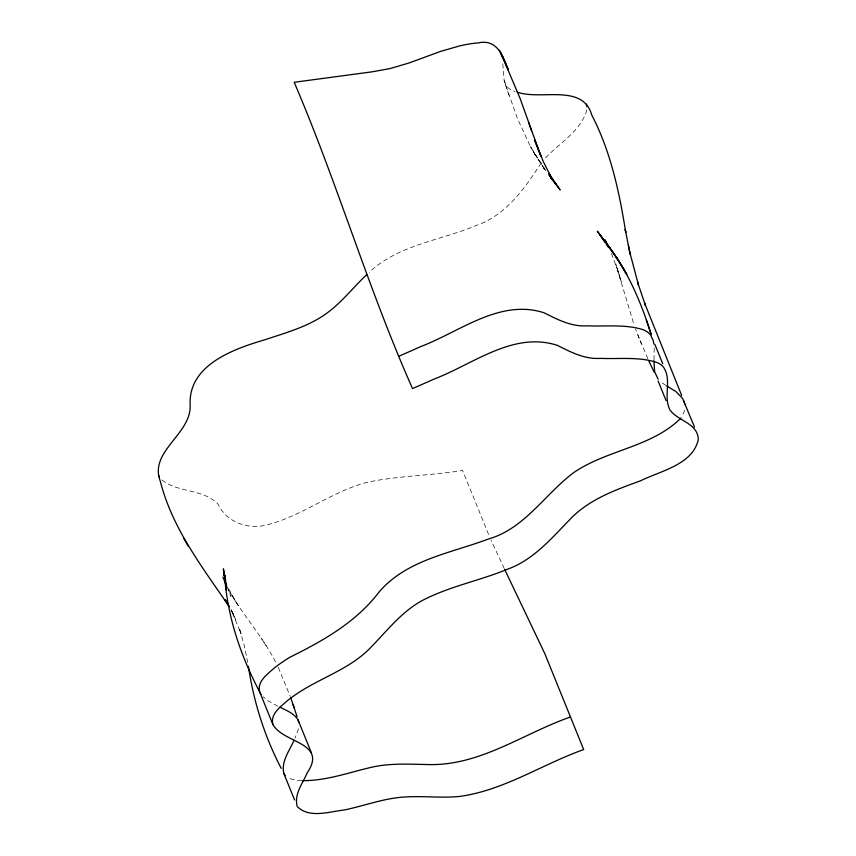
<?xml version="1.0" encoding="UTF-8"?>
<svg xmlns="http://www.w3.org/2000/svg" width="856" height="856" viewBox="0 0 856 856"><rect width="100%" height="100%" fill="white"/><g stroke="black" fill="none" stroke-linecap="round" stroke-linejoin="round"><path stroke-width="0.64" stroke-dasharray="4.28 3.21" d="M653.995 359.766L654.23 347.45M586.874 109.9C580.646 131.867 558.615 143.209 544.298 159.366M298.551 728.798L295.031 738.118M684.747 410.249L681.526 417.321M541.281 162.907C524.621 188.395 506.121 215.338 475.797 225.663C440.123 240.579 398.436 244.859 369.182 272.315M301.612 780.651L296.561 780.298L288.697 778.329M277.9 706.2L268.634 701.15L263.124 696.859M665.743 385.307L661.046 382.129M162.052 480.023C178.38 493.099 203.428 488.648 218.066 504.216C227.075 523.465 250.38 530.452 269.886 524.086C304.65 514.531 333.498 490.499 368.647 481.971C399.602 475.69 431.424 475.54 462.593 470.447L489.183 535.91M545.828 170.772L530.581 146.783L517.527 118.834L504.173 80.742L502.633 62.049M544.962 169.595L543.549 167.583L544.684 169.221M544.544 169.039L533.609 152.111L538.36 159.879M544.512 168.964L536.787 157.354M275.504 661.945C263.102 637.271 244.26 616.705 230.382 592.962L238.246 605.706L227.632 587.088M266.205 645.852L261.219 638.095M230.97 609.729L235.753 619.701L231.109 609.889L233.945 615.218L231.109 609.889L241.146 633.793L239.22 628.079L244.099 645.007L247.694 662.341M504.259 568.577L491.066 540.168M278.275 667.477L290.152 696.131M647.842 358.771L635.58 329.196M611.377 253.451L617.861 270.421L621.306 281.956L615.892 264.515L634.317 325.665M637.795 335.006L639.09 338.248M640.106 340.774L641.401 344.016M227.054 586.563L230.927 596.493L228.135 588.618M508.988 95.38L504.173 80.742L506.613 86.028A50.515 22.384 -22.1 0 0 515.034 91.528M535.118 154.669L530.581 146.783L535.118 154.669"/><path stroke-width="1.28" d="M653.973 360.815L654.594 371.6L658.114 379.208M294.025 740.29C289.478 750.84 280.618 761.904 284.01 773.931L294.582 799.964M680.766 418.231C651.598 447.281 606.797 449.753 573.67 472.662C544.598 494.329 524.642 528.89 487.802 539.237C450.342 553.276 406.953 559.792 379.369 591.657C356.385 622.012 323.461 640.663 289.981 657.183A95.23 42.19 -22.1 0 0 274.594 667.755C267.885 673.833 256.886 681.301 259.625 691.766L272.839 724.315C282.994 743.532 327.966 742.034 307.24 772.829C302.692 783.379 293.833 794.454 297.225 806.48C309.187 818.807 329.56 811.574 344.551 809.937C364.945 805.689 384.719 797.942 405.701 796.947C423.774 795.845 441.889 798.231 459.929 796.401C504.141 790.238 542.18 764.344 583.685 749.546L544.823 653.674L504.73 569.561M366.721 274.626C353.154 287.477 341.63 302.543 326.371 313.531C308.053 326.725 285.958 332.738 264.825 339.768C233.41 349.045 188.074 365.041 190.15 405.081C191.573 434.163 148.73 451.283 160.297 481.211C172.259 528.516 202.423 567.218 229.269 606.733M570.471 716.996C523.915 733.185 481.029 765.307 430.022 764.59C409.703 764.258 389.052 762.76 369.139 767.832C347.236 773.075 325.515 780.822 302.724 780.651M517.077 92.052C540.618 100.708 582.711 83 591.806 115.121C610.777 151.619 619.316 192.129 625.768 232.425L625.233 229.494L630.134 254.264L628.347 245.18M279.88 707.163C286.375 710.523 294.036 713.23 297.995 719.8L311.21 752.349M666.717 385.917L675.865 391.513L682.532 398.318L694.526 427.123M284.01 773.931L285.38 775.654M550.74 177.545L556.421 184.778M548.878 175.02L560.113 189.936L548.557 172.869L551.585 178.134L543.314 161.602L534.497 139.731L540.799 155.974L520.106 98.493L501.98 55.736L508.282 69.839C503.103 55.768 496.865 38.606 478.055 42.939A68.972 30.559 -22.1 0 0 459.533 45.935L440.412 51.456L409.457 62.841L390.154 68.555L371.814 71.872L294.197 82.283C337.36 182.938 367.994 288.419 412.517 388.549A591.764 262.193 -22.1 0 0 434.131 379.058C473.357 364.121 513.3 331.058 557.363 345.364C570.866 352.126 584.712 359.445 600.388 358.364C618.813 359.178 637.838 356.642 655.76 362.056A55.908 24.77 -22.1 0 1 663.924 367.802C671.981 380.695 662.94 397.013 670.12 410.195C678.187 421.184 698.015 423.26 698.303 439.599C692.75 464.733 660.447 470.886 640.374 480.879C614.865 490.103 588.254 499.701 569.315 520.095C550.922 539.013 533.01 560.113 507.373 569.272C480.355 580.411 451.262 586.007 425.025 599.114C403.176 609.9 388.164 629.577 371.525 646.633C352.8 666.792 326.2 675.791 303.195 689.733A95.23 42.19 -22.1 0 0 287.809 700.304C281.1 706.371 270.1 713.84 272.839 724.315M604.764 241.349C626.86 268.666 640.812 301.344 651.266 334.61L646.312 319.994M551.029 177.834L552.602 179.921M606.647 243.693L610.275 248.657L597.381 231.216L604.967 242.162M599.328 233.752L604.614 241.413M606.401 244.399L607.824 246.635M229.248 606.615L225.16 599.724L226.819 602.528M158.435 475.262L159.409 476.931M183.858 538.574L188.406 546.46M608.723 247.544L604.935 239.83L608.744 247.438M261.016 694.409C241.157 657.419 227.204 616.994 224.561 574.858L226.423 589.805L223.373 568.844L225.567 581.192M281.217 768.378C264.547 736.47 253.644 701.824 248.411 666.236M654.187 372.135L648.869 361.018M499.39 50.172L503.285 58.572L501.98 55.736M225.353 582.572L226.53 585.14L222.87 577.158M226.391 584.541L224.475 579.951L226.626 585.451M654.851 344.337L662.779 363.864M658.114 381.016L666.043 400.544M681.676 395.44L644.547 303.003L645.424 305.485L637.549 282.084L638.394 284.77L629.609 251.557M290.569 697.308L294.207 707.923M528.516 122.066L531.565 130.904M293.148 704.766L297.053 716.611M297.995 719.8L298.915 722.56M500.76 52.976L501.702 55.95M683.955 401.09L684.811 404M225.599 580.614L223.566 571.851L225.449 580.486M225.438 580.133L224.347 574.772L225.577 581.031M586.381 104.079L586.927 106.69M653.888 344.005L653.224 340.549L650.71 335.252A55.908 24.77 -22.1 0 0 642.546 329.507C624.623 324.092 605.599 326.628 587.173 325.815C571.498 326.906 557.652 319.588 544.149 312.815C500.086 298.519 460.143 331.582 420.917 346.509A591.764 262.193 -22.1 0 1 399.303 356.01M612.104 251.236L608.488 246.261L617.24 258.758L612.104 251.236M618.974 261.401L615.603 256.276L623.724 269.169L618.974 261.401M625.276 271.919L622.205 266.612L626.753 274.509L625.276 271.919"/></g></svg>
